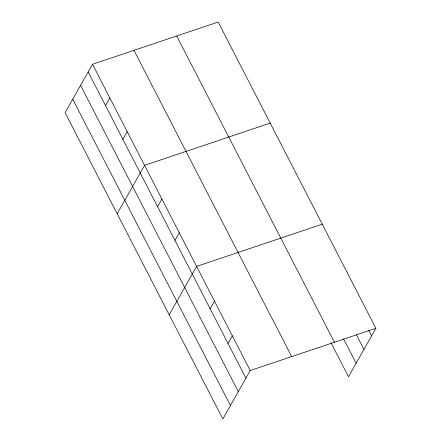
<?xml version="1.0" encoding="UTF-8"?>
<svg xmlns="http://www.w3.org/2000/svg" width="441" height="441" viewBox="0 0 441 441"><rect width="100%" height="100%" fill="white"/><g stroke="black" fill="none" stroke-linecap="round" stroke-linejoin="round"><path stroke-width="0.66" d="M92.505 64.276L65.114 112.692L222.843 418.95L250.229 370.539L375.886 328.308L218.157 22.05L92.505 64.276L250.229 370.539M105.531 105.608L109.853 97.968M122.879 139.295L127.201 131.655M117.163 213.758L144.554 165.342L270.212 123.116M157.58 206.675L161.902 199.034M174.928 240.362L179.255 232.721M169.212 314.824L196.603 266.408L322.261 224.182M210.159 308.761L214.48 301.12M228.03 343.467L232.357 335.827M375.886 328.308L348.495 376.724L330.937 342.624M368.742 330.469L371.565 335.948M356.427 334.791L363.952 349.404M343.567 338.909L356.108 363.268M176.692 35.986L334.421 342.244M133.97 50.34L291.699 356.604M88.178 71.922L245.907 378.18M80.565 85.372L238.294 391.636M72.726 99.236L230.45 405.494"/></g></svg>
